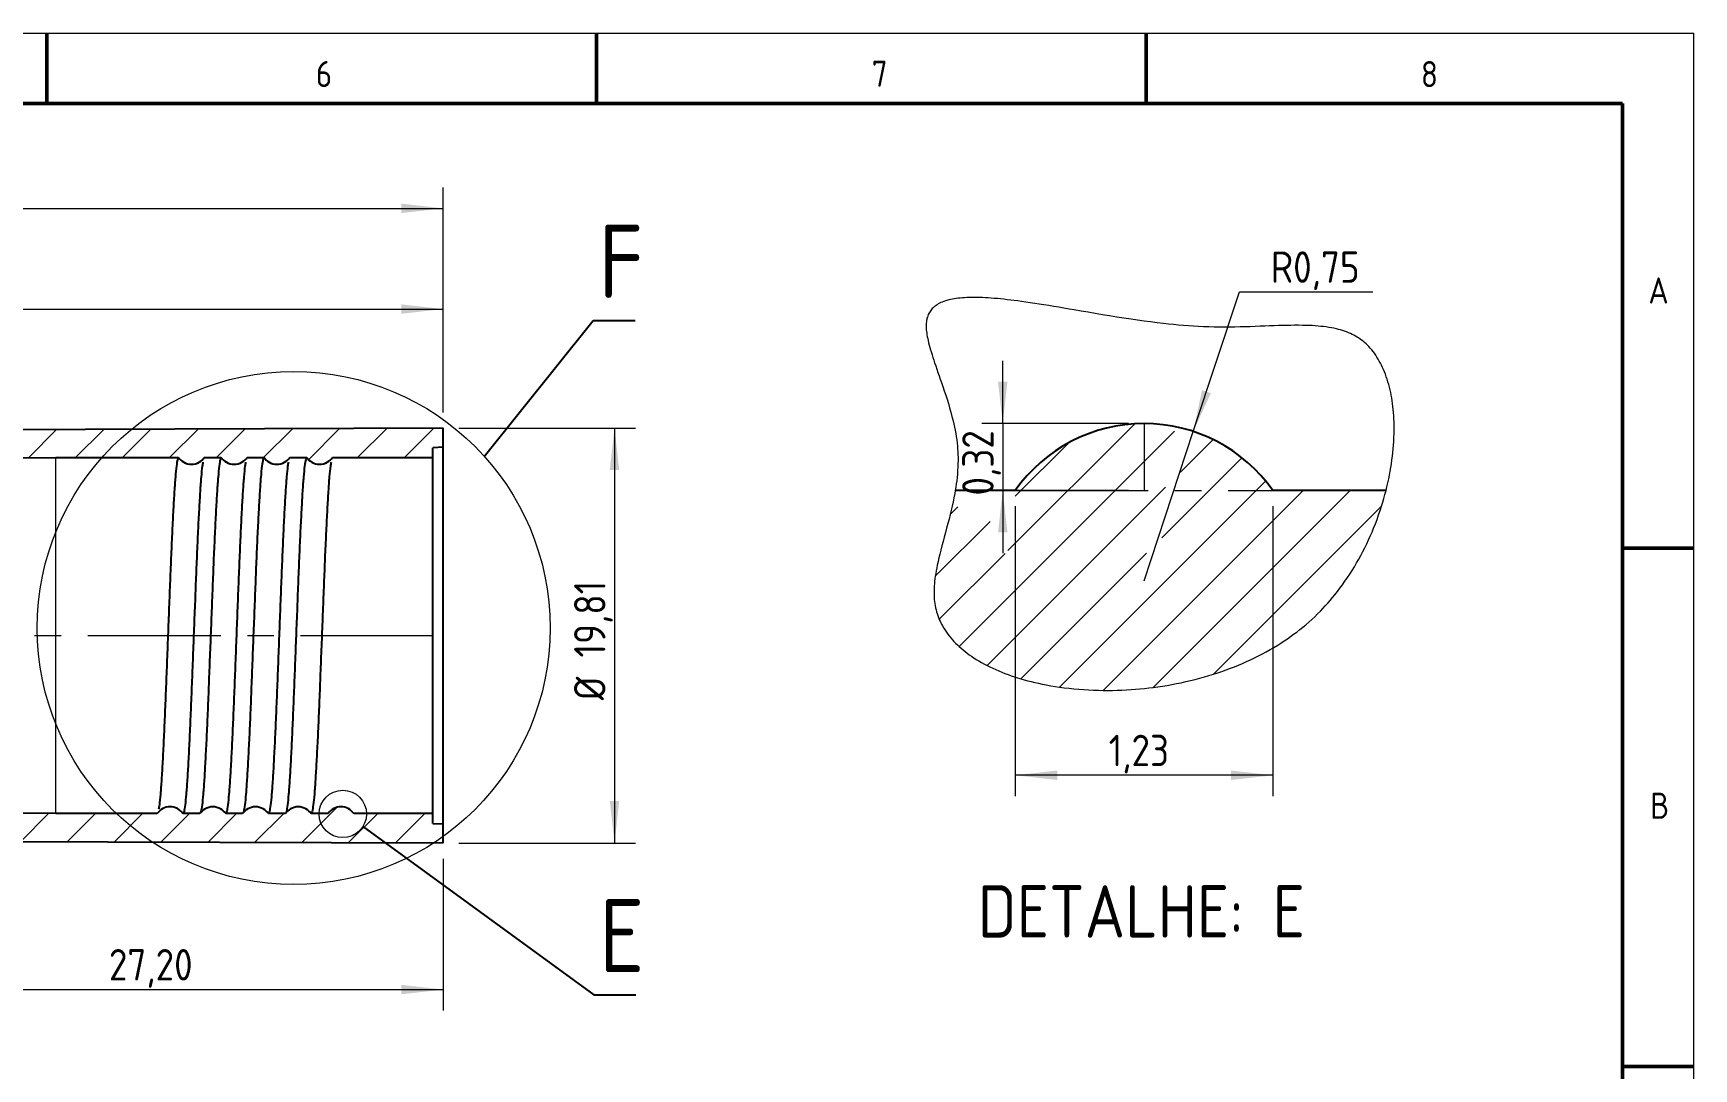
# Model space of a CAD drawing. Header units: millimetres. Extents: x 0 to 420, y 0 to 297.
# Drawn here: x 261.2 to 419.8, y 197.9 to 296.8 of the extents above; entities that cross this region are included whole.
import ezdxf

# ---------------------------------------------------------------- set-up
doc = ezdxf.new("R2010")
doc.units = ezdxf.units.MM
doc.linetypes.add('CENTERX2', pattern=[20.32, 12.7, -2.54, 2.54, -2.54])
doc.styles.add('SLDTEXTSTYLE0', font='ISOCP', dxfattribs={"width": 0.96})
doc.dimstyles.new('SLDDIMSTYLE17', dxfattribs={"dimtxt": 3, "dimasz": 4, "dimexe": 0, "dimexo": 0.0625, "dimgap": 0.75, "dimtad": 1, "dimlfac": 0.05, "dimrnd": 1e-09, "dimdsep": 46, "dimtxsty": 'SLDTEXTSTYLE0', "dimsah": 1, "dimcen": 0.09, "dimadec": 0, "dimazin": 2, "dimtfac": 1, "dimtmove": 0, "dimatfit": 0, "dimfxl": 0, "dimfrac": 2, "dimtolj": 1, "dimtzin": 12, "dimarcsym": 0})
doc.dimstyles.new('SLDDIMSTYLE18', dxfattribs={"dimtxt": 3, "dimasz": 4, "dimexe": 0, "dimexo": 0.0625, "dimgap": 0.75, "dimtad": 0, "dimtih": 1, "dimtoh": 1, "dimlfac": 0.05, "dimrnd": 1e-09, "dimdsep": 46, "dimtxsty": 'SLDTEXTSTYLE0', "dimsah": 1, "dimcen": 0, "dimadec": 0, "dimazin": 2, "dimtfac": 1, "dimtofl": 0, "dimtmove": 0, "dimatfit": 3, "dimfxl": 0, "dimfrac": 2, "dimtolj": 1, "dimtzin": 12, "dimarcsym": 0})
doc.dimstyles.new('SLDDIMSTYLE19', dxfattribs={"dimtxt": 3, "dimasz": 4, "dimexe": 0, "dimexo": 0.0625, "dimgap": 0.75, "dimtad": 1, "dimlfac": 0.05, "dimrnd": 1e-09, "dimzin": 12, "dimdsep": 46, "dimtxsty": 'SLDTEXTSTYLE0', "dimsah": 1, "dimcen": 0.09, "dimadec": 0, "dimazin": 3, "dimtfac": 1, "dimtofl": 0, "dimtmove": 0, "dimatfit": 3, "dimfxl": 0, "dimfrac": 2, "dimtolj": 1, "dimtzin": 12, "dimarcsym": 0})
doc.dimstyles.new('SLDDIMSTYLE2', dxfattribs={"dimtxt": 0.18, "dimasz": 4, "dimexe": 0, "dimexo": 0.0625, "dimgap": 0, "dimtad": 0, "dimtih": 1, "dimtoh": 1, "dimdec": 0, "dimrnd": 1e-09, "dimzin": 0, "dimdsep": 46, "dimtxsty": 'Standard', "dimblk1": 'NONE', "dimblk2": 'NONE', "dimsah": 1, "dimcen": 0.09, "dimadec": 0, "dimazin": 0, "dimtfac": 4, "dimtdec": 0, "dimtofl": 0, "dimtmove": 0, "dimatfit": 3, "dimldrblk": 'NONE', "dimfxl": 0, "dimfrac": 2, "dimtolj": 1, "dimtzin": 0, "dimarcsym": 0})
doc.dimstyles.new('SLDDIMSTYLE3', dxfattribs={"dimtxt": 3, "dimasz": 4, "dimexe": 0, "dimexo": 0.0625, "dimgap": 0.75, "dimtad": 1, "dimlfac": 0.5, "dimrnd": 1e-09, "dimzin": 12, "dimdsep": 46, "dimtxsty": 'SLDTEXTSTYLE0', "dimsah": 1, "dimcen": 0.09, "dimadec": 0, "dimazin": 3, "dimtfac": 1, "dimtofl": 0, "dimtmove": 0, "dimatfit": 3, "dimfxl": 0, "dimfrac": 2, "dimtolj": 1, "dimtzin": 12, "dimarcsym": 0})

# ---------------------------------------------------------------- blocks, each defined once
blk = doc.blocks.new('_D_7')
at = {"color": 7, "linetype": 'Continuous', "lineweight": 0}
for p, q in [((301.86, 259.07), (318.72, 259.07)), ((316.72, 259.07), (316.72, 219.45)), ((301.86, 219.45), (318.72, 219.45))]:
    blk.add_line(p, q, dxfattribs=at)
at = {"color": 7, "linetype": 'Continuous', "lineweight": 18}
for points in [[(316.72, 259.07), (316.27, 255.07), (317.17, 255.07)], [(316.72, 219.45), (317.17, 223.45), (316.27, 223.45)]]:
    blk.add_solid(points, dxfattribs=at)
at = {"color": 7, "linetype": 'Continuous', "lineweight": 18, "char_height": 3, "attachment_point": 1, "rotation": 90, "style": 'SLDTEXTSTYLE0'}
for s, insert in [('19,81', (312.86, 237.17)), ('%%c', (312.86, 233.09))]:
    blk.add_mtext(s, dxfattribs=dict(at, insert=insert))
blk = doc.blocks.new('_D_8')
at = {"color": 7, "linetype": 'Continuous', "lineweight": 0}
for p, q in [((151.86, 260.05), (151.86, 272.45)), ((300.36, 260.57), (300.36, 272.45)), ((151.86, 270.45), (300.36, 270.45))]:
    blk.add_line(p, q, dxfattribs=at)
at = {"color": 7, "linetype": 'Continuous', "lineweight": 18}
for points in [[(151.86, 270.45), (155.86, 270), (155.86, 270.9)], [(300.36, 270.45), (296.36, 270.9), (296.36, 270)]]:
    blk.add_solid(points, dxfattribs=at)
at = {"color": 7, "linetype": 'Continuous', "lineweight": 18, "insert": (221.23, 274.31), "char_height": 3, "attachment_point": 1, "style": 'SLDTEXTSTYLE0'}
blk.add_mtext('74,25', dxfattribs=at)
blk = doc.blocks.new('_D_9')
at = {"color": 7, "linetype": 'Continuous', "lineweight": 0}
for p, q in [((245.96, 226.34), (245.96, 203.45)), ((300.36, 217.95), (300.36, 203.45)), ((245.96, 205.45), (300.36, 205.45))]:
    blk.add_line(p, q, dxfattribs=at)
at = {"color": 7, "linetype": 'Continuous', "lineweight": 18}
for points in [[(245.96, 205.45), (249.96, 205), (249.96, 205.9)], [(300.36, 205.45), (296.36, 205.9), (296.36, 205)]]:
    blk.add_solid(points, dxfattribs=at)
at = {"color": 7, "linetype": 'Continuous', "lineweight": 18, "insert": (268.43, 209.32), "char_height": 3, "attachment_point": 1, "style": 'SLDTEXTSTYLE0'}
blk.add_mtext('27,20', dxfattribs=at)
blk = doc.blocks.new('_D_11')
at = {"color": 7, "linetype": 'Continuous', "lineweight": 0}
for p, q in [((108.86, 249.26), (108.86, 282.07)), ((300.36, 260.57), (300.36, 282.07)), ((108.86, 280.07), (300.36, 280.07))]:
    blk.add_line(p, q, dxfattribs=at)
at = {"color": 7, "linetype": 'Continuous', "lineweight": 18}
for points in [[(108.86, 280.07), (112.86, 279.62), (112.86, 280.52)], [(300.36, 280.07), (296.36, 280.52), (296.36, 279.62)]]:
    blk.add_solid(points, dxfattribs=at)
at = {"color": 7, "linetype": 'Continuous', "lineweight": 18, "insert": (199.87, 283.94), "char_height": 3, "attachment_point": 1, "style": 'SLDTEXTSTYLE0'}
blk.add_mtext('95,75', dxfattribs=at)
blk = doc.blocks.new('_None')
blk = doc.blocks.new('SW_HATCH_3')
at = {"color": 0, "linetype": 'Continuous', "lineweight": 18}
for p, q in [((20.68, 7.21), (0.13, -13.34)), ((16.91, 7.93), (4.79, -4.19)), ((24.38, 6.42), (21.28, 3.32)), ((10.62, 6.13), (5.49, 1)), ((27.14, 4.68), (19.48, -2.97)), ((19.82, 1.86), (2.8, -15.16)), ((29.4, 2.46), (9.72, -17.23)), ((0, 0), (-0.73, -0.73)), ((32.98, 1.55), (13.89, -17.54)), ((37.47, 1.55), (18.67, -17.25)), ((40.47, 0.06), (24.42, -15.99)), ((3.09, -1.4), (-2.15, -6.64)), ((4.53, -4.45), (-1.77, -10.75)), ((18.02, -4.43), (6.02, -16.43))]:
    blk.add_line(p, q, dxfattribs=at)
blk = doc.blocks.new('_D_43')
at = {"color": 7, "linetype": 'Continuous', "lineweight": 0}
for p, q in [((353.8, 259.52), (353.8, 265.52)), ((365.8, 259.52), (351.8, 259.52)), ((353.8, 259.52), (353.8, 253.12)), ((365.8, 253.12), (351.8, 253.12)), ((353.8, 253.12), (353.8, 247.12))]:
    blk.add_line(p, q, dxfattribs=at)
at = {"color": 7, "linetype": 'Continuous', "lineweight": 18}
for points in [[(353.8, 259.52), (354.25, 263.52), (353.35, 263.52)], [(353.8, 253.12), (353.35, 249.12), (354.25, 249.12)]]:
    blk.add_solid(points, dxfattribs=at)
at = {"color": 7, "linetype": 'Continuous', "lineweight": 18, "insert": (349.93, 252.64), "char_height": 3, "attachment_point": 1, "rotation": 90, "style": 'SLDTEXTSTYLE0'}
blk.add_mtext('0,32', dxfattribs=at)
blk = doc.blocks.new('_D_44')
at = {"color": 7, "linetype": 'Continuous', "lineweight": 0}
for p, q in [((372, 258.76), (376.4, 272.09)), ((376.4, 272.09), (389.15, 272.09)), ((367.3, 244.5), (372, 258.76))]:
    blk.add_line(p, q, dxfattribs=at)
at = {"color": 7, "linetype": 'Continuous', "lineweight": 18}
blk.add_solid([(372, 258.76), (373.68, 262.42), (372.83, 262.7)], dxfattribs=at)
at = {"color": 7, "linetype": 'Continuous', "lineweight": 18, "insert": (379.4, 275.96), "char_height": 3, "attachment_point": 1, "style": 'SLDTEXTSTYLE0'}
blk.add_mtext('R0,75', dxfattribs=at)
blk = doc.blocks.new('_D_45')
at = {"color": 7, "linetype": 'Continuous', "lineweight": 0}
for p, q in [((355, 251.62), (355, 223.92)), ((379.6, 251.62), (379.6, 223.92)), ((379.6, 225.92), (355, 225.92))]:
    blk.add_line(p, q, dxfattribs=at)
at = {"color": 7, "linetype": 'Continuous', "lineweight": 18}
for points in [[(355, 225.92), (359, 225.47), (359, 226.37)], [(379.6, 225.92), (375.6, 226.37), (375.6, 225.47)]]:
    blk.add_solid(points, dxfattribs=at)
at = {"color": 7, "linetype": 'Continuous', "lineweight": 18, "insert": (363.92, 229.79), "char_height": 3, "attachment_point": 1, "style": 'SLDTEXTSTYLE0'}
blk.add_mtext('1,23', dxfattribs=at)

msp = doc.modelspace()

# ---------------------------------------------------------------- hatches: boundary and pattern name
at = {"linetype": 'Continuous', "lineweight": 18}
h = msp.add_hatch(dxfattribs=at)
h.set_pattern_fill('ANSI31', style=0)
edge = h.paths.add_edge_path(flags=0)
edge.add_spline(control_points=[(287.32591, 256.26228), (287.98323, 255.32429), (289.1286, 255.32429), (289.78591, 256.26228)], knot_values=[0, 0, 0, 0, 0.5, 0.5, 0.5, 0.5], weights=[1, 0.715925444, 0.715925444, 1], degree=3, periodic=0)
edge.add_line((289.78591, 256.26228), (299.35591, 256.26228))
edge.add_line((299.35591, 256.26228), (299.35591, 257.20228))
edge.add_line((299.35591, 257.20228), (300.35591, 257.25468))
edge.add_line((300.35591, 257.25468), (300.35591, 259.07228))
edge.add_line((300.35591, 259.07228), (151.85591, 258.55228))
edge.add_line((151.85591, 258.55228), (151.85591, 256.05501))
edge.add_line((151.85591, 256.05501), (143.84558, 255.97228))
edge.add_arc((143.85591, 254.97233), 1, 90.5917779, 180)
edge.add_line((142.85591, 254.97233), (142.85591, 253.50955))
edge.add_arc((142.45591, 253.50955), 0.4, 289.4060322, 360, ccw=False)
edge.add_arc((118.78568, 320.70224), 71.64, 270.0561707, 289.4060322, ccw=False)
edge.add_line((118.85591, 249.06228), (112.65591, 249.06228))
edge.add_arc((111.85591, 245.91228), 3.25, 75.7499673, 104.2500327)
edge.add_line((111.05591, 249.06228), (110.25234, 249.06228))
edge.add_arc((110.25234, 247.66228), 1.4, 90, 175.9039562)
edge.add_line((108.85591, 247.76228), (121.89591, 247.76228))
edge.add_line((121.89591, 247.76228), (121.89591, 246.16228))
edge.add_line((121.89591, 246.16228), (131.89591, 246.16228))
edge.add_line((131.89591, 246.16228), (131.89591, 247.76228))
edge.add_line((131.89591, 247.76228), (132.35591, 247.76228))
edge.add_line((132.35591, 247.76228), (132.35591, 248.01259))
edge.add_arc((132.95591, 248.01259), 0.6, 88.1457622, 180, ccw=False)
edge.add_arc((133.78425, 273.59919), 25, 268.1457622, 299.1348348)
edge.add_line((145.95591, 251.76228), (145.95591, 253.06228))
edge.add_line((145.95591, 253.06228), (239.22092, 253.5286))
edge.add_arc((239.17093, 263.52848), 10, 270.2864765, 312.7264326)
edge.add_line((245.95591, 256.18246), (263.35591, 256.26228))
edge.add_line((263.35591, 256.26228), (275.08591, 256.26228))
edge.add_spline(control_points=[(275.08591, 256.26228), (275.74323, 255.32429), (276.8886, 255.32429), (277.54591, 256.26228)], knot_values=[0, 0, 0, 0, 0.5, 0.5, 0.5, 0.5], weights=[1, 0.715925444, 0.715925444, 1], degree=3, periodic=0)
edge.add_line((277.54591, 256.26228), (279.16591, 256.26228))
edge.add_spline(control_points=[(279.16591, 256.26228), (279.82323, 255.32429), (280.9686, 255.32429), (281.62591, 256.26228)], knot_values=[0, 0, 0, 0, 0.5, 0.5, 0.5, 0.5], weights=[1, 0.715925444, 0.715925444, 1], degree=3, periodic=0)
edge.add_line((281.62591, 256.26228), (283.24591, 256.26228))
edge.add_spline(control_points=[(283.24591, 256.26228), (283.90323, 255.32429), (285.0486, 255.32429), (285.70591, 256.26228)], knot_values=[0, 0, 0, 0, 0.5, 0.5, 0.5, 0.5], weights=[1, 0.715925444, 0.715925444, 1], degree=3, periodic=0)
edge.add_line((285.70591, 256.26228), (287.32591, 256.26228))
h = msp.add_hatch(dxfattribs=at)
h.set_pattern_fill('ANSI31', style=0)
edge = h.paths.add_edge_path(flags=0)
edge.add_arc((290.59591, 221.40032), 1.50195, 35.0218069, 144.9781931)
edge.add_line((289.36591, 222.26228), (287.74591, 222.26228))
edge.add_spline(control_points=[(287.74591, 222.26228), (287.0886, 223.20026), (285.94323, 223.20026), (285.28591, 222.26228)], knot_values=[0, 0, 0, 0, 0.5, 0.5, 0.5, 0.5], weights=[1, 0.715925444, 0.715925444, 1], degree=3, periodic=0)
edge.add_line((285.28591, 222.26228), (283.66591, 222.26228))
edge.add_spline(control_points=[(283.66591, 222.26228), (283.0086, 223.20026), (281.86323, 223.20026), (281.20591, 222.26228)], knot_values=[0, 0, 0, 0, 0.5, 0.5, 0.5, 0.5], weights=[1, 0.715925444, 0.715925444, 1], degree=3, periodic=0)
edge.add_line((281.20591, 222.26228), (279.58591, 222.26228))
edge.add_spline(control_points=[(279.58591, 222.26228), (278.9286, 223.20026), (277.78323, 223.20026), (277.12591, 222.26228)], knot_values=[0, 0, 0, 0, 0.5, 0.5, 0.5, 0.5], weights=[1, 0.715925444, 0.715925444, 1], degree=3, periodic=0)
edge.add_line((277.12591, 222.26228), (275.50591, 222.26228))
edge.add_arc((274.27591, 221.40032), 1.50195, 35.0218069, 144.9781931)
edge.add_line((273.04591, 222.26228), (263.35591, 222.26228))
edge.add_line((263.35591, 222.26228), (245.95591, 222.34209))
edge.add_arc((239.17093, 214.99608), 10, 47.2735674, 89.7135235)
edge.add_line((239.22092, 224.99595), (145.95591, 225.46228))
edge.add_line((145.95591, 225.46228), (145.95591, 226.76228))
edge.add_arc((133.78425, 204.92537), 25, 60.8651652, 91.8542378)
edge.add_arc((132.95591, 230.51196), 0.6, 180, 271.8542378, ccw=False)
edge.add_line((132.35591, 230.51196), (132.35591, 230.76228))
edge.add_line((132.35591, 230.76228), (131.89591, 230.76228))
edge.add_line((131.89591, 230.76228), (131.89591, 232.36228))
edge.add_line((131.89591, 232.36228), (121.89591, 232.36228))
edge.add_line((121.89591, 232.36228), (121.89591, 230.76228))
edge.add_line((121.89591, 230.76228), (108.85591, 230.76228))
edge.add_arc((110.25234, 230.86228), 1.4, 184.0960438, 270)
edge.add_line((110.25234, 229.46228), (111.05591, 229.46228))
edge.add_arc((111.85591, 232.61228), 3.25, 255.7499673, 284.2500327)
edge.add_line((112.65591, 229.46228), (118.85591, 229.46228))
edge.add_arc((118.78568, 157.82231), 71.64, 70.5939678, 89.9438293, ccw=False)
edge.add_arc((142.45591, 225.015), 0.4, 0, 70.5939678, ccw=False)
edge.add_line((142.85591, 225.015), (142.85591, 223.55222))
edge.add_arc((143.85591, 223.55222), 1, 180, 269.4082221)
edge.add_line((143.84558, 222.55228), (151.85591, 222.46954))
edge.add_line((151.85591, 222.46954), (151.85591, 219.97228))
edge.add_line((151.85591, 219.97228), (300.35591, 219.45228))
edge.add_line((300.35591, 219.45228), (300.35591, 221.26987))
edge.add_line((300.35591, 221.26987), (299.35591, 221.32228))
edge.add_line((299.35591, 221.32228), (299.35591, 222.26228))
edge.add_line((299.35591, 222.26228), (291.82591, 222.26228))

# ---------------------------------------------------------------- linework, layer by layer
at = {"color": 7, "linetype": 'Continuous', "lineweight": 18}
for p in [(0.2, 296.8), (419.8, 0.2)]:
    msp.add_line(p, (419.8, 296.8), dxfattribs=at)
at = {"color": 7, "linetype": 'Continuous', "lineweight": 50}
for p, q in [((262.5, 290.1), (262.5, 296.8)), ((315, 296.8), (315, 290.1)), ((367.5, 290.1), (367.5, 296.8)), ((413, 290.1), (25, 290.1)), ((413, 290.1), (413, 7.1)), ((413, 247.6), (419.8, 247.6)), ((413, 198.1), (419.8, 198.1))]:
    msp.add_line(p, q, dxfattribs=at)
at = {"color": 7, "linetype": 'Continuous', "lineweight": 25}
for p, q in [((300.35591, 259.07228), (151.85591, 258.55228)), ((300.35591, 257.25468), (300.35591, 259.07228)), ((300.35591, 257.25468), (299.35591, 257.20228)), ((299.35591, 256.26228), (299.35591, 257.20228)), ((300.35591, 221.26987), (300.35591, 257.25468)), ((245.95591, 256.18246), (263.35591, 256.26228)), ((263.35591, 256.26228), (275.08591, 256.26228)), ((277.54591, 256.26228), (279.16591, 256.26228)), ((281.62591, 256.26228), (283.24591, 256.26228)), ((285.70591, 256.26228), (287.32591, 256.26228)), ((289.78591, 256.26228), (299.35591, 256.26228)), ((299.35591, 222.26228), (299.35591, 256.26228)), ((354.99528, 253.11598), (349.26265, 253.11598)), ((390.40468, 253.11598), (379.59523, 253.11598)), ((263.35591, 222.26228), (245.95591, 222.34209)), ((273.04591, 222.26228), (263.35591, 222.26228)), ((277.12591, 222.26228), (275.50591, 222.26228)), ((281.20591, 222.26228), (279.58591, 222.26228)), ((285.28591, 222.26228), (283.66591, 222.26228)), ((289.36591, 222.26228), (287.74591, 222.26228)), ((299.35591, 222.26228), (291.82591, 222.26228)), ((299.35591, 221.32228), (299.35591, 222.26228)), ((299.35591, 221.32228), (300.35591, 221.26987)), ((300.35591, 219.45228), (300.35591, 221.26987)), ((151.85591, 219.97228), (300.35591, 219.45228))]:
    msp.add_line(p, q, dxfattribs=at)
at = {"color": 7, "linetype": 'CENTERX2', "lineweight": 18}
for p, q in [((367.29525, 259.51599), (367.29525, 253.11599)), ((354.99525, 253.11599), (379.59525, 253.11599)), ((103.85591, 239.26228), (300.64283, 239.26228))]:
    msp.add_line(p, q, dxfattribs=at)
at = {"color": 8, "linetype": 'Continuous', "lineweight": 18}
msp.add_line((263.35591, 222.26228), (263.35591, 256.26228), dxfattribs=at)
at = {"color": 7, "linetype": 'Continuous', "lineweight": 18, "flags": 128}
msp.add_lwpolyline([(373.47831, 268.74388), (372.9672, 268.76222), (372.49975, 268.78446), (372.0288, 268.81189), (371.55472, 268.84428), (371.0778, 268.8814), (370.59821, 268.923), (370.11631, 268.96884), (369.63232, 269.0187), (369.14654, 269.07232), (368.53365, 269.1447), (367.91883, 269.22218), (367.30267, 269.30429), (366.68569, 269.39055), (366.06833, 269.48048), (365.3796, 269.58461), (364.69191, 269.69206), (364.00594, 269.80218), (363.32249, 269.91431), (362.64226, 270.02777), (361.96597, 270.14194), (361.29437, 270.25611), (360.62829, 270.36965), (360.13491, 270.45362), (359.64526, 270.53658), (359.15971, 270.61829), (358.67847, 270.69844), (358.20193, 270.77676), (357.73039, 270.85299), (357.29065, 270.9227), (356.85584, 270.99006), (356.42631, 271.05486), (356.00222, 271.11685), (355.58387, 271.17582), (355.23981, 271.22248), (354.90006, 271.26673), (354.56478, 271.30846), (354.23405, 271.34752), (353.90816, 271.38379), (353.58719, 271.41712), (353.28917, 271.44575), (352.99569, 271.47154), (352.70706, 271.49437), (352.42326, 271.51416), (352.14446, 271.53076), (351.8746, 271.54393), (351.60974, 271.55379), (351.35016, 271.56025), (351.09594, 271.56319), (350.84717, 271.56251), (350.60398, 271.55811), (350.36646, 271.54986), (350.15389, 271.53885), (349.94624, 271.52444), (349.74374, 271.50655), (349.54637, 271.4851), (349.35422, 271.46), (349.16751, 271.43118), (348.98616, 271.39855), (348.8104, 271.36203), (348.64023, 271.32154), (348.4758, 271.27699), (348.31725, 271.22831), (348.16451, 271.1754), (348.02601, 271.12158), (347.89294, 271.06386), (347.76538, 271.00217), (347.64334, 270.93646), (347.52697, 270.86664), (347.42676, 270.79993), (347.33116, 270.72978), (347.24042, 270.65611), (347.15451, 270.57888), (347.07352, 270.49804), (346.99745, 270.41353), (346.92645, 270.3253), (346.86051, 270.23331), (346.79696, 270.13285), (346.73907, 270.02813), (346.68691, 269.91911), (346.64064, 269.80572), (346.60019, 269.68791), (346.56577, 269.56562), (346.54111, 269.45741), (346.52091, 269.34586), (346.50512, 269.23091), (346.49394, 269.11252), (346.48724, 268.99071), (346.48493, 268.86779), (346.48664, 268.74168), (346.49238, 268.61243), (346.50199, 268.48011), (346.51823, 268.31864), (346.53961, 268.15298), (346.56584, 267.98322), (346.59669, 267.80948), (346.63208, 267.63182), (346.67164, 267.45036), (346.72372, 267.2308), (346.78116, 267.00619), (346.84352, 266.77671), (346.9105, 266.5425), (346.98188, 266.30373), (347.05579, 266.06492), (347.13313, 265.82203), (347.21367, 265.57518), (347.29712, 265.32454), (347.39964, 265.02139), (347.50521, 264.71333), (347.61324, 264.40061), (347.72321, 264.08348), (347.83453, 263.76217), (347.94673, 263.43697), (348.08166, 263.04194), (348.21607, 262.64207), (348.34899, 262.23782), (348.47952, 261.82964), (348.60663, 261.41794), (348.72725, 261.0106), (348.84289, 260.6007), (348.95256, 260.18869), (349.0553, 259.77496), (349.12526, 259.47321), (349.19076, 259.17096), (349.25148, 258.86831), (349.30706, 258.56547), (349.3572, 258.26256), (349.40146, 257.95977), (349.4396, 257.65726), (349.46881, 257.38032), (349.49228, 257.10387), (349.50994, 256.82797), (349.52186, 256.55271), (349.52834, 256.27806), (349.52953, 256.00407), (349.52417, 255.67619), (349.51188, 255.34931), (349.49288, 255.02352), (349.46762, 254.6988), (349.4364, 254.37524), (349.40027, 254.05861), (349.35906, 253.74317), (349.31302, 253.42894), (349.26265, 253.11598), (349.21214, 252.82662), (349.13599, 252.42365), (349.05419, 252.02302), (348.96731, 251.62482), (348.87619, 251.22914), (348.78149, 250.83605), (348.67108, 250.39499), (348.55805, 249.95751), (348.44346, 249.5237), (348.32828, 249.09371), (348.21361, 248.66767), (348.10044, 248.24567), (347.98987, 247.82786), (347.88281, 247.41437), (347.79243, 247.05415), (347.7063, 246.69746), (347.62516, 246.34437), (347.54969, 245.99498), (347.49485, 245.72311), (347.44434, 245.45358), (347.39844, 245.1865), (347.35747, 244.92185), (347.32535, 244.68729), (347.29764, 244.45476), (347.27476, 244.22427), (347.25681, 243.99587), (347.24414, 243.7696), (347.23684, 243.54547), (347.23528, 243.33613), (347.23893, 243.12874), (347.24809, 242.92334), (347.26299, 242.71994), (347.2837, 242.51859), (347.3106, 242.31927), (347.34368, 242.12205), (347.38295, 241.9269), (347.42832, 241.73386), (347.47973, 241.54294), (347.53613, 241.35747), (347.59819, 241.17408), (347.66592, 240.99273), (347.73923, 240.81347), (347.81031, 240.65306), (347.88586, 240.49436), (347.96588, 240.33738), (348.05022, 240.18213), (348.16526, 239.98474), (348.28737, 239.79026), (348.41649, 239.59869), (348.55254, 239.41006), (348.69537, 239.22437), (348.84482, 239.04167), (348.99182, 238.87211), (349.14456, 238.70524), (349.30296, 238.54103), (349.46702, 238.37952), (349.63652, 238.22071), (349.81906, 238.05808), (350.00734, 237.89843), (350.20135, 237.74176), (350.40095, 237.5881), (350.60614, 237.43745), (350.8167, 237.28981), (351.03261, 237.14523), (351.27617, 236.98974), (351.52592, 236.83795), (351.78177, 236.68991), (352.04351, 236.54565), (352.31113, 236.40515), (352.58248, 236.26945), (352.85927, 236.13752), (353.14143, 236.00937), (353.42887, 235.88504), (353.72138, 235.76455), (354.01352, 235.64994), (354.31042, 235.53907), (354.61187, 235.43194), (354.91787, 235.3286), (355.22312, 235.2306), (355.53239, 235.1363), (355.85858, 235.0421), (356.18894, 234.95193), (356.52332, 234.8658), (356.86172, 234.78375), (357.20385, 234.7058), (357.54971, 234.63197), (357.96188, 234.55023), (358.37881, 234.47427), (358.80029, 234.40413), (359.22609, 234.33983), (359.67894, 234.27845), (360.13618, 234.22362), (360.59744, 234.17539), (361.06266, 234.13378), (361.53138, 234.09886), (361.9951, 234.07107), (362.46173, 234.0498), (362.93126, 234.03506), (363.40326, 234.02692), (363.84255, 234.02527), (364.28362, 234.02933), (364.72641, 234.03912), (365.17061, 234.05468), (365.61608, 234.07604), (366.06259, 234.10322), (366.48452, 234.13419), (366.90704, 234.1704), (367.33009, 234.21185), (367.7535, 234.25858), (368.17707, 234.31062), (368.61896, 234.37056), (369.06078, 234.43633), (369.5023, 234.50795), (369.9433, 234.58544), (370.39481, 234.67103), (370.84549, 234.76284), (371.29514, 234.86092), (371.74359, 234.96531), (372.19055, 235.07602), (372.62805, 235.19095), (373.06383, 235.31202), (373.49768, 235.43929), (373.92944, 235.57277), (374.3355, 235.70468), (374.73947, 235.8422), (375.14105, 235.98535), (375.54025, 236.13415), (375.93677, 236.28862), (376.32361, 236.44588), (376.70761, 236.60866), (377.08871, 236.77699), (377.46668, 236.95088), (377.84904, 237.13409), (378.22798, 237.32313), (378.60319, 237.51804), (378.9746, 237.71885), (379.34214, 237.92557), (379.7055, 238.13823), (380.06462, 238.35687), (380.37531, 238.55306), (380.68242, 238.75387), (380.98603, 238.9593), (381.28599, 239.16935), (381.58215, 239.38406), (381.87444, 239.60342), (382.1627, 239.82748), (382.44694, 240.05623), (382.74027, 240.30093), (383.02891, 240.55082), (383.3127, 240.80593), (383.59158, 241.06625), (383.86546, 241.33168), (384.13443, 241.6021), (384.37359, 241.851), (384.60865, 242.10376), (384.8397, 242.36025), (385.06664, 242.62039), (385.28949, 242.88402), (385.50824, 243.15107), (385.76081, 243.47003), (386.00772, 243.79341), (386.2489, 244.12101), (386.48449, 244.45267), (386.71896, 244.79508), (386.94747, 245.14135), (387.17002, 245.49124), (387.38668, 245.84462), (387.59738, 246.20127), (387.80212, 246.561), (388.0009, 246.92364), (388.19365, 247.28896), (388.38051, 247.65681), (388.56134, 248.02699), (388.7362, 248.3993), (388.90511, 248.77356), (389.06798, 249.14959), (389.22481, 249.52717), (389.39044, 249.9441), (389.54884, 250.36247), (389.69986, 250.78198), (389.84366, 251.20241), (389.98015, 251.6235), (390.09489, 251.99657), (390.20389, 252.36981), (390.30716, 252.74299), (390.40468, 253.11598), (390.49558, 253.48514), (390.58097, 253.85376), (390.66061, 254.22167), (390.7346, 254.5887), (390.80299, 254.95465), (390.86565, 255.31942), (390.9222, 255.67937), (390.97316, 256.0378), (391.01854, 256.39453), (391.0584, 256.74941), (391.0926, 257.10225), (391.12128, 257.45289), (391.14438, 257.80119), (391.1633, 258.18137), (391.17545, 258.5583), (391.18081, 258.93172), (391.17932, 259.30142), (391.17113, 259.66718), (391.15906, 259.96882), (391.14229, 260.26746), (391.12083, 260.56295), (391.09461, 260.85516), (391.06361, 261.14398), (391.02793, 261.42928), (390.98993, 261.69495), (390.94768, 261.95725), (390.90119, 262.2161), (390.85053, 262.47138), (390.79562, 262.723), (390.73281, 262.98573), (390.66516, 263.24408), (390.59274, 263.49792), (390.51562, 263.74712), (390.43367, 263.99158), (390.34694, 264.23113), (390.26081, 264.45241), (390.17036, 264.66913), (390.07574, 264.88117), (389.9768, 265.08845), (389.87361, 265.29083), (389.76617, 265.48823), (389.65449, 265.68051), (389.53848, 265.86759), (389.41823, 266.04937), (389.29365, 266.22572), (389.16714, 266.39355), (389.03653, 266.55593), (388.90175, 266.71281), (388.76287, 266.86403), (388.63197, 266.99757), (388.49756, 267.1262), (388.35972, 267.24987), (388.21839, 267.36849), (388.07355, 267.482), (387.92521, 267.59029), (387.78215, 267.68756), (387.63605, 267.78015), (387.48681, 267.86815), (387.33452, 267.95168), (387.17925, 268.03083), (387.00245, 268.11414), (386.82192, 268.19228), (386.63775, 268.2654), (386.44999, 268.33363), (386.25859, 268.39714), (386.0636, 268.45606), (385.86519, 268.51054), (385.66321, 268.56073), (385.42822, 268.61301), (385.18876, 268.6601), (384.9449, 268.7022), (384.69665, 268.73954), (384.44415, 268.77233), (384.1874, 268.8008), (383.92648, 268.82516), (383.63464, 268.84746), (383.33788, 268.86534), (383.03628, 268.8791), (382.72984, 268.88902), (382.41871, 268.89539), (382.05288, 268.8987), (381.68087, 268.89811), (381.30291, 268.89405), (380.91905, 268.88697), (380.52931, 268.87733), (380.13391, 268.86557), (379.73292, 268.85215), (379.28551, 268.83599), (378.83155, 268.81895), (378.37125, 268.80163), (377.90477, 268.78464), (377.43218, 268.76856), (376.9537, 268.754), (376.46949, 268.74155), (375.97962, 268.73181), (375.48423, 268.72539), (374.98347, 268.72286), (374.48659, 268.72477), (373.9848, 268.73159), (373.47831, 268.74388)], dxfattribs=at)
at = {"color": 7, "linetype": 'Continuous', "lineweight": 18}
for centre, radius in [((286.08002, 239.98599), 24.49852), ((290.77052, 222.22549), 2.26582)]:
    msp.add_circle(centre, radius, dxfattribs=at)
at = {"color": 7, "linetype": 'Continuous', "lineweight": 25}
for centre, radius, start, end in [((367.29526, 244.49652), 15.01947, 35.021636, 144.978364), ((274.27591, 221.40032), 1.50195, 35.0218069, 144.9781931), ((290.59591, 221.40032), 1.50195, 35.0218069, 144.9781931)]:
    msp.add_arc(centre, radius, start, end, dxfattribs=at)
for points, knots in [([(275.08591, 256.26228), (275.05276, 256.2223), (274.98603, 256.14184), (274.88191, 255.49263), (274.77779, 254.47061), (274.67791, 253.07118), (274.57803, 251.33667), (274.47391, 249.29629), (274.36979, 247.00696), (274.26991, 244.53694), (274.17003, 241.93813), (274.06591, 239.26228), (273.96179, 236.58643), (273.86191, 233.98759), (273.76203, 231.51766), (273.65791, 229.22804), (273.55379, 227.18873), (273.4539, 225.45028), (273.35409, 224.06556), (273.26203, 223.11529), (273.20507, 222.80978), (273.18269, 222.68977)], [0, 0, 0, 0, 0.053283485, 0.107233126, 0.161182766, 0.214466251, 0.267749737, 0.321699377, 0.375649017, 0.428932503, 0.482215988, 0.536165628, 0.590115268, 0.643398754, 0.696682239, 0.750631879, 0.80458152, 0.857865005, 0.911148491, 0.965098131, 1, 1, 1, 1]), ([(275.08591, 256.26228), (275.20356, 256.0944), (275.3709, 255.93161), (275.797, 255.6938), (276.05541, 255.62228), (276.57641, 255.62228), (276.83482, 255.6938), (277.26093, 255.93161), (277.42826, 256.0944), (277.54591, 256.26228)], [0, 0, 0, 0, 0.25, 0.25, 0.5, 0.5, 0.75, 0.75, 1, 1, 1, 1]), ([(277.40913, 255.83478), (277.38676, 255.71477), (277.32979, 255.40926), (277.23773, 254.45899), (277.13793, 253.07428), (277.03803, 251.33583), (276.93391, 249.29652), (276.82979, 247.0069), (276.72991, 244.53696), (276.63003, 241.93812), (276.52591, 239.26228), (276.42179, 236.58642), (276.32191, 233.98761), (276.22203, 231.5176), (276.11791, 229.22826), (276.01379, 227.18789), (275.91391, 225.45337), (275.81403, 224.05394), (275.70991, 223.03192), (275.60579, 222.38271), (275.53907, 222.30226), (275.50591, 222.26228)], [0, 0, 0, 0, 0.034901869, 0.088851509, 0.142134995, 0.19541848, 0.249368121, 0.303317761, 0.356601246, 0.409884732, 0.463834372, 0.517784012, 0.571067497, 0.624350983, 0.678300623, 0.732250263, 0.785533749, 0.838817234, 0.892766874, 0.946716515, 1, 1, 1, 1]), ([(279.16591, 256.26228), (279.13276, 256.2223), (279.06603, 256.14184), (278.96191, 255.49263), (278.85779, 254.47061), (278.75791, 253.07118), (278.65803, 251.33667), (278.55391, 249.29629), (278.44979, 247.00696), (278.34991, 244.53694), (278.25003, 241.93813), (278.14591, 239.26228), (278.04179, 236.58642), (277.94191, 233.98761), (277.84203, 231.51759), (277.73791, 229.22829), (277.63379, 227.18779), (277.53391, 225.45373), (277.43402, 224.05259), (277.32995, 223.03705), (277.23709, 222.43757), (277.1813, 222.36122), (277.15912, 222.33087)], [0, 0, 0, 0, 0.050522409, 0.101676454, 0.152830498, 0.203352907, 0.253875316, 0.305029361, 0.356183406, 0.406705815, 0.457228224, 0.508382268, 0.559536313, 0.610058722, 0.660581131, 0.711735176, 0.76288922, 0.813411629, 0.863934038, 0.915088083, 0.966242127, 1, 1, 1, 1]), ([(279.16591, 256.26228), (279.28356, 256.0944), (279.4509, 255.93161), (279.877, 255.6938), (280.13541, 255.62228), (280.65641, 255.62228), (280.91482, 255.6938), (281.34093, 255.93161), (281.50826, 256.0944), (281.62591, 256.26228)], [0, 0, 0, 0, 0.25, 0.25, 0.5, 0.5, 0.75, 0.75, 1, 1, 1, 1]), ([(281.48913, 255.83478), (281.46676, 255.71477), (281.40979, 255.40926), (281.31773, 254.45899), (281.21793, 253.07428), (281.11803, 251.33583), (281.01391, 249.29652), (280.90979, 247.0069), (280.80991, 244.53696), (280.71003, 241.93812), (280.60591, 239.26228), (280.50179, 236.58642), (280.40191, 233.98761), (280.30203, 231.5176), (280.19791, 229.22826), (280.09379, 227.18789), (279.99391, 225.45337), (279.89403, 224.05394), (279.78991, 223.03192), (279.68579, 222.38271), (279.61907, 222.30226), (279.58591, 222.26228)], [0, 0, 0, 0, 0.0349018692, 0.0888515094, 0.1421349949, 0.1954184803, 0.2493681205, 0.3033177607, 0.3566012461, 0.4098847316, 0.4638343718, 0.517784012, 0.5710674974, 0.6243509829, 0.6783006231, 0.7322502633, 0.7855337487, 0.8388172342, 0.8927668744, 0.9467165145, 1, 1, 1, 1]), ([(283.24591, 256.26228), (283.21276, 256.2223), (283.14603, 256.14184), (283.04191, 255.49263), (282.93779, 254.47061), (282.83791, 253.07118), (282.73803, 251.33667), (282.63391, 249.29629), (282.52979, 247.00696), (282.42991, 244.53694), (282.33003, 241.93813), (282.22591, 239.26228), (282.12179, 236.58642), (282.02191, 233.98761), (281.92203, 231.51759), (281.81791, 229.22829), (281.71379, 227.18779), (281.61391, 225.45373), (281.51402, 224.05259), (281.40995, 223.03705), (281.31709, 222.43757), (281.2613, 222.36122), (281.23912, 222.33087)], [0, 0, 0, 0, 0.050522409, 0.101676454, 0.152830498, 0.203352907, 0.253875316, 0.305029361, 0.356183406, 0.406705815, 0.457228224, 0.508382268, 0.559536313, 0.610058722, 0.660581131, 0.711735176, 0.76288922, 0.813411629, 0.863934038, 0.915088083, 0.966242127, 1, 1, 1, 1]), ([(283.24591, 256.26228), (283.36356, 256.0944), (283.5309, 255.93161), (283.957, 255.6938), (284.21541, 255.62228), (284.73641, 255.62228), (284.99482, 255.6938), (285.42093, 255.93161), (285.58826, 256.0944), (285.70591, 256.26228)], [0, 0, 0, 0, 0.25, 0.25, 0.5, 0.5, 0.75, 0.75, 1, 1, 1, 1]), ([(285.56913, 255.83478), (285.54676, 255.71477), (285.48979, 255.40926), (285.39773, 254.45899), (285.29793, 253.07428), (285.19803, 251.33583), (285.09391, 249.29652), (284.98979, 247.0069), (284.88991, 244.53696), (284.79003, 241.93812), (284.68591, 239.26228), (284.58179, 236.58642), (284.48191, 233.98761), (284.38203, 231.5176), (284.27791, 229.22826), (284.17379, 227.18789), (284.07391, 225.45337), (283.97403, 224.05394), (283.86991, 223.03192), (283.76579, 222.38271), (283.69907, 222.30226), (283.66591, 222.26228)], [0, 0, 0, 0, 0.034901869, 0.088851509, 0.142134995, 0.19541848, 0.249368121, 0.303317761, 0.356601246, 0.409884732, 0.463834372, 0.517784012, 0.571067497, 0.624350983, 0.678300623, 0.732250263, 0.785533749, 0.838817234, 0.892766874, 0.946716515, 1, 1, 1, 1]), ([(287.32591, 256.26228), (287.29276, 256.2223), (287.22603, 256.14184), (287.12191, 255.49263), (287.01779, 254.47061), (286.91791, 253.07118), (286.81803, 251.33667), (286.71391, 249.29629), (286.60979, 247.00696), (286.50991, 244.53694), (286.41003, 241.93813), (286.30591, 239.26228), (286.20179, 236.58642), (286.10191, 233.98761), (286.00203, 231.51759), (285.89791, 229.22829), (285.79379, 227.18779), (285.69391, 225.45373), (285.59402, 224.05259), (285.48995, 223.03705), (285.39709, 222.43757), (285.3413, 222.36122), (285.31912, 222.33087)], [0, 0, 0, 0, 0.050522409, 0.101676454, 0.152830498, 0.203352907, 0.253875316, 0.305029361, 0.356183406, 0.406705815, 0.457228224, 0.508382268, 0.559536313, 0.610058722, 0.660581131, 0.711735176, 0.76288922, 0.813411629, 0.863934038, 0.915088083, 0.966242127, 1, 1, 1, 1]), ([(287.32591, 256.26228), (287.44356, 256.0944), (287.6109, 255.93161), (288.037, 255.6938), (288.29541, 255.62228), (288.81641, 255.62228), (289.07482, 255.6938), (289.50093, 255.93161), (289.66826, 256.0944), (289.78591, 256.26228)], [0, 0, 0, 0, 0.25, 0.25, 0.5, 0.5, 0.75, 0.75, 1, 1, 1, 1]), ([(289.64913, 255.83478), (289.62676, 255.71477), (289.56979, 255.40926), (289.47773, 254.45899), (289.37793, 253.07428), (289.27803, 251.33583), (289.17391, 249.29652), (289.06979, 247.0069), (288.96991, 244.53696), (288.87003, 241.93812), (288.76591, 239.26228), (288.66179, 236.58642), (288.56191, 233.98761), (288.46203, 231.5176), (288.35791, 229.22826), (288.25379, 227.18789), (288.15391, 225.45337), (288.05403, 224.05394), (287.94991, 223.03192), (287.84579, 222.38271), (287.77907, 222.30226), (287.74591, 222.26228)], [0, 0, 0, 0, 0.034901869, 0.088851509, 0.142134995, 0.19541848, 0.249368121, 0.303317761, 0.356601246, 0.409884732, 0.463834372, 0.517784012, 0.571067497, 0.624350983, 0.678300623, 0.732250263, 0.785533749, 0.838817234, 0.892766874, 0.946716515, 1, 1, 1, 1]), ([(279.58591, 222.26228), (279.46826, 222.43016), (279.30093, 222.59294), (278.87482, 222.83075), (278.61641, 222.90228), (278.09541, 222.90228), (277.837, 222.83075), (277.4109, 222.59294), (277.24356, 222.43016), (277.12591, 222.26228)], [0, 0, 0, 0, 0.25, 0.25, 0.5, 0.5, 0.75, 0.75, 1, 1, 1, 1]), ([(283.66591, 222.26228), (283.54826, 222.43016), (283.38093, 222.59294), (282.95482, 222.83075), (282.69641, 222.90228), (282.17541, 222.90228), (281.917, 222.83075), (281.4909, 222.59294), (281.32356, 222.43016), (281.20591, 222.26228)], [0, 0, 0, 0, 0.25, 0.25, 0.5, 0.5, 0.75, 0.75, 1, 1, 1, 1]), ([(287.74591, 222.26228), (287.62826, 222.43016), (287.46093, 222.59294), (287.03482, 222.83075), (286.77641, 222.90228), (286.25541, 222.90228), (285.997, 222.83075), (285.5709, 222.59294), (285.40356, 222.43016), (285.28591, 222.26228)], [0, 0, 0, 0, 0.25, 0.25, 0.5, 0.5, 0.75, 0.75, 1, 1, 1, 1])]:
    msp.add_open_spline(points, degree=3, knots=knots, dxfattribs=at)

# ---------------------------------------------------------------- block references
at = {"color": 7, "linetype": 'Continuous', "lineweight": 18}
msp.add_blockref('SW_HATCH_3', (349.51065, 251.5652), dxfattribs=at)

# ---------------------------------------------------------------- texts
at = {"color": 7, "linetype": 'Continuous', "lineweight": 0, "attachment_point": 1, "style": 'SLDTEXTSTYLE0'}
for s, insert, char_height in [('6', (288.19203, 294.15556), 2.5), ('7', (341.29364, 294.18052), 2.5), ('8', (393.74035, 294.14159), 2.5), ('A', (415.46257, 273.47908), 2.5), ('B', (415.62619, 224.26269), 2.5), ('DETALHE: E', (351.41363, 215.41954), 5)]:
    msp.add_mtext(s, dxfattribs=dict(at, insert=insert, char_height=char_height))
at = {"color": 7, "linetype": 'Continuous', "lineweight": 18, "char_height": 7, "attachment_point": 1, "style": 'SLDTEXTSTYLE0'}
for s, insert in [('F', (315.1861, 278.50152)), ('E', (315.25107, 214.09064))]:
    msp.add_mtext(s, dxfattribs=dict(at, insert=insert))

# ---------------------------------------------------------------- dimensions: what is measured, and where the dimension line sits
at = {"color": 7, "linetype": 'Continuous', "lineweight": 18}
for base, p1, p2, dimstyle, picture, middle in [((300.35591, 280.07228), (108.85591, 247.76228), (300.35591, 259.07228), 'SLDDIMSTYLE3', '_D_11', (204.60591, 280.07228)), ((300.35591, 270.44626), (151.85591, 258.55228), (300.35591, 259.07228), 'SLDDIMSTYLE3', '_D_8', (226.10591, 270.44626)), ((354.99525, 225.92341), (379.59525, 253.11599), (354.99525, 253.11599), 'SLDDIMSTYLE19', '_D_45', (367.29525, 225.92341)), ((300.35591, 205.45228), (245.95591, 227.83737), (300.35591, 219.45228), 'SLDDIMSTYLE3', '_D_9', (273.15591, 205.45228))]:
    dim = msp.add_linear_dim(base=base, p1=p1, p2=p2, dimstyle=dimstyle, dxfattribs=at)
    dim.commit()
    dim.dimension.update_dxf_attribs({"geometry": picture, "text_midpoint": middle, "dimtype": 160})
dim = msp.add_radius_dim(center=(367.29525, 244.49646), mpoint=(372.00162, 258.75957), dimstyle='SLDDIMSTYLE18', dxfattribs=at)
dim.commit()
dim.dimension.update_dxf_attribs({"geometry": '_D_44', "text_midpoint": (384.27551, 274.23457), "dimtype": 164})
dim = msp.add_linear_dim(base=(353.79815, 253.11599), p1=(367.29525, 259.51599), p2=(367.29525, 253.11599), angle=90, dimstyle='SLDDIMSTYLE17', dxfattribs=at)
dim.commit()
dim.dimension.update_dxf_attribs({"geometry": '_D_43', "text_midpoint": (353.79815, 256.31599), "dimtype": 160})
dim = msp.add_linear_dim(base=(316.72404, 219.45228), p1=(300.35591, 259.07228), p2=(300.35591, 219.45228), angle=90, text='%%c<>', dimstyle='SLDDIMSTYLE3', dxfattribs=at)
dim.commit()
dim.dimension.update_dxf_attribs({"geometry": '_D_7', "text_midpoint": (316.72404, 239.26228), "dimtype": 160})

# ---------------------------------------------------------------- leaders
at = {"color": 7, "linetype": 'Continuous', "lineweight": 18, "has_arrowhead": 0}
for points in [[(304.28142, 256.38375), (314.6861, 269.35636), (318.68092, 269.35636)], [(292.69824, 221.03476), (314.75107, 204.94548), (318.74589, 204.94548)]]:
    msp.add_leader(points, dimstyle='SLDDIMSTYLE2', dxfattribs=at)

doc.saveas('drawing.dxf')
